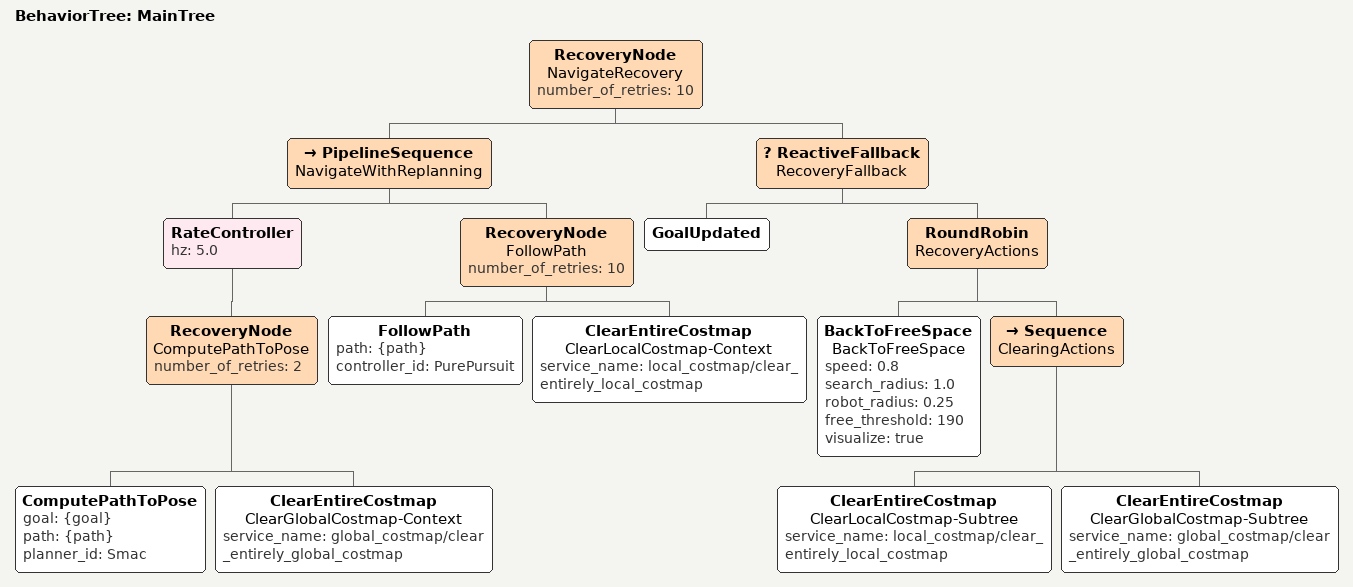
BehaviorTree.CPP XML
<?xml version="1.0" encoding="UTF-8"?>
<root BTCPP_format="3"
      main_tree_to_execute="MainTree">
  <BehaviorTree ID="MainTree">
    <RecoveryNode name="NavigateRecovery"
                  number_of_retries="10">
      <PipelineSequence name="NavigateWithReplanning">
        <RateController hz="5.0">
          <RecoveryNode name="ComputePathToPose"
                        number_of_retries="2">
            <ComputePathToPose goal="{goal}"
                               path="{path}"
                               planner_id="Smac"/>
            <ClearEntireCostmap name="ClearGlobalCostmap-Context"
                                service_name="global_costmap/clear_entirely_global_costmap"/>
          </RecoveryNode>
        </RateController>
        <RecoveryNode name="FollowPath"
                      number_of_retries="10">
          <FollowPath path="{path}"
                      controller_id="PurePursuit"/>
          <ClearEntireCostmap name="ClearLocalCostmap-Context"
                              service_name="local_costmap/clear_entirely_local_costmap"/>
        </RecoveryNode>
      </PipelineSequence>
      <ReactiveFallback name="RecoveryFallback">
        <GoalUpdated/>
        <RoundRobin name="RecoveryActions">
          <BackToFreeSpace name="BackToFreeSpace"
                        speed="0.8"
                        search_radius="1.0"
                        robot_radius="0.25"
                        free_threshold="190"
                        visualize="true"/>
          <Sequence name="ClearingActions">
          <ClearEntireCostmap name="ClearLocalCostmap-Subtree"
                              service_name="local_costmap/clear_entirely_local_costmap"/>
          <ClearEntireCostmap name="ClearGlobalCostmap-Subtree"
                              service_name="global_costmap/clear_entirely_global_costmap"/>
          </Sequence>
        </RoundRobin>
      </ReactiveFallback>
    </RecoveryNode>
  </BehaviorTree>
</root>
